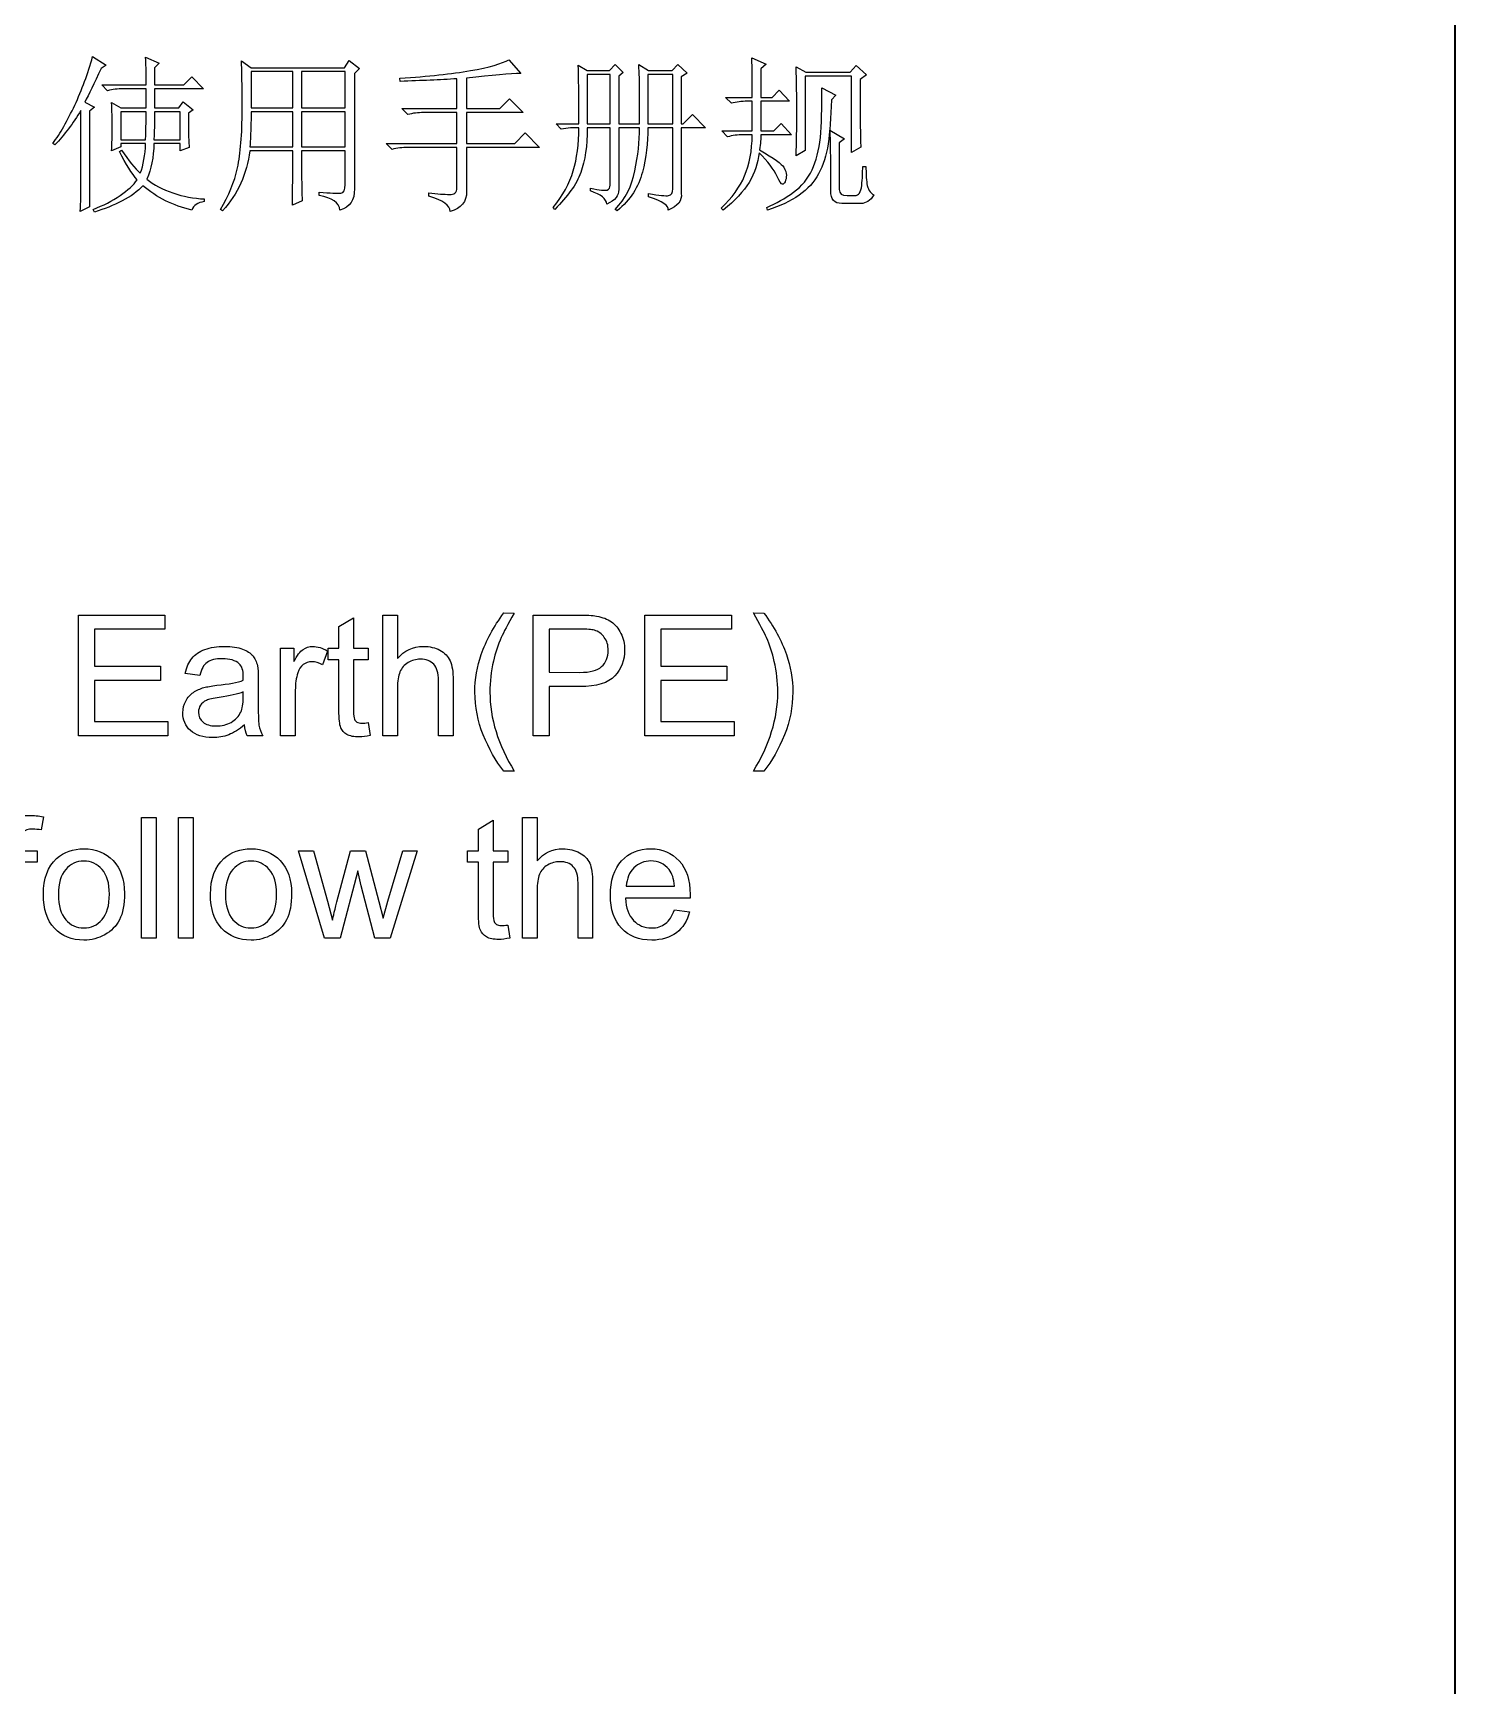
# Model space of a CAD drawing. Extents: x -45 to 645, y -160 to 467.
# Drawn here: x 385.27 to 400.13, y 141.45 to 158.73 of the extents above; entities that cross this region are included whole.
import ezdxf

# ---------------------------------------------------------------- set-up
doc = ezdxf.new("R2010")
doc.units = 0
doc.layers.add('layer 1', color=7, linetype='Continuous')

msp = doc.modelspace()

# ---------------------------------------------------------------- linework, layer by layer
at = {"color": 7, "lineweight": 35}
msp.add_line((400.132, 209.862), (400.132, 81.262), dxfattribs=at)
msp.add_line((400.132, 209.862), (400.132, 81.262), dxfattribs=at)
msp.add_line((400.132, 209.862), (400.132, 81.262), dxfattribs=at)
msp.add_line((400.132, 209.862), (400.132, 81.262), dxfattribs=at)
at = {"layer": 'layer 1', "color": 7, "lineweight": 9, "true_color": 0xffffff}
msp.add_open_spline([(400.131, 209.862), (400.131, 166.996), (400.131, 102.696), (400.131, 81.262)], degree=3, dxfattribs=at)
at = {"layer": 'layer 1', "color": 7, "true_color": 0xffffff}
for points, knots in [([(385.912, 157.953), (385.912, 157.953), (385.809, 158.007), (385.809, 158.007), (385.851, 158.082), (385.907, 158.2), (385.98, 158.36), (385.98, 158.36), (386.034, 158.394), (386.034, 158.394), (386.034, 158.394), (385.891, 158.484), (385.891, 158.484), (385.842, 158.304), (385.779, 158.134), (385.704, 157.974), (385.629, 157.814), (385.552, 157.679), (385.476, 157.574), (385.476, 157.574), (385.497, 157.56), (385.497, 157.56), (385.596, 157.665), (385.687, 157.785), (385.769, 157.919), (385.769, 157.919), (385.769, 157.133), (385.769, 157.133), (385.769, 157.055), (385.767, 156.965), (385.762, 156.864), (385.762, 156.864), (385.858, 156.912), (385.858, 156.912), (385.858, 156.912), (385.858, 157.912), (385.858, 157.912), (385.858, 157.912), (385.912, 157.953), (385.912, 157.953)], [0, 0, 0, 0, 0.076923, 0.076923, 0.076923, 0.153846, 0.153846, 0.153846, 0.230769, 0.230769, 0.230769, 0.307692, 0.307692, 0.307692, 0.384615, 0.384615, 0.384615, 0.461538, 0.461538, 0.461538, 0.538462, 0.538462, 0.538462, 0.615385, 0.615385, 0.615385, 0.692308, 0.692308, 0.692308, 0.769231, 0.769231, 0.769231, 0.846154, 0.846154, 0.846154, 0.923077, 0.923077, 0.923077, 1, 1, 1, 1]), ([(386.942, 157.926), (386.942, 157.926), (386.839, 158.009), (386.839, 158.009), (386.839, 158.009), (386.792, 157.946), (386.792, 157.946), (386.792, 157.946), (386.539, 157.946), (386.539, 157.946), (386.539, 157.946), (386.539, 158.147), (386.539, 158.147), (386.539, 158.147), (387.051, 158.147), (387.051, 158.147), (387.051, 158.147), (386.928, 158.27), (386.928, 158.27), (386.928, 158.27), (386.846, 158.187), (386.846, 158.187), (386.846, 158.187), (386.539, 158.187), (386.539, 158.187), (386.539, 158.187), (386.539, 158.367), (386.539, 158.367), (386.539, 158.367), (386.588, 158.415), (386.588, 158.415), (386.588, 158.415), (386.445, 158.477), (386.445, 158.477), (386.448, 158.394), (386.452, 158.33), (386.452, 158.284), (386.452, 158.284), (386.452, 158.187), (386.452, 158.187), (386.452, 158.187), (385.987, 158.187), (385.987, 158.187), (385.987, 158.187), (386.048, 158.126), (386.048, 158.126), (386.099, 158.14), (386.153, 158.147), (386.212, 158.147), (386.212, 158.147), (386.452, 158.147), (386.452, 158.147), (386.452, 158.147), (386.452, 157.946), (386.452, 157.946), (386.452, 157.946), (386.185, 157.946), (386.185, 157.946), (386.185, 157.946), (386.09, 158.002), (386.09, 158.002), (386.094, 157.919), (386.095, 157.833), (386.095, 157.743), (386.096, 157.653), (386.094, 157.572), (386.09, 157.498), (386.09, 157.498), (386.185, 157.538), (386.185, 157.538), (386.185, 157.538), (386.185, 157.574), (386.185, 157.574), (386.185, 157.574), (386.445, 157.574), (386.445, 157.574), (386.44, 157.454), (386.422, 157.351), (386.389, 157.263), (386.335, 157.314), (386.268, 157.395), (386.192, 157.505), (386.192, 157.505), (386.171, 157.491), (386.171, 157.491), (386.239, 157.358), (386.302, 157.26), (386.356, 157.194), (386.319, 157.14), (386.26, 157.085), (386.178, 157.03), (386.096, 156.974), (386.003, 156.926), (385.898, 156.886), (385.898, 156.886), (385.912, 156.858), (385.912, 156.858), (386.012, 156.889), (386.108, 156.928), (386.199, 156.974), (386.289, 157.02), (386.363, 157.073), (386.417, 157.133), (386.562, 157.009), (386.733, 156.924), (386.928, 156.879), (386.946, 156.928), (386.99, 156.958), (387.058, 156.967), (387.058, 156.967), (387.058, 156.995), (387.058, 156.995), (386.949, 157), (386.839, 157.02), (386.731, 157.057), (386.621, 157.094), (386.53, 157.141), (386.457, 157.201), (386.504, 157.307), (386.529, 157.431), (386.532, 157.574), (386.532, 157.574), (386.806, 157.574), (386.806, 157.574), (386.806, 157.574), (386.806, 157.498), (386.806, 157.498), (386.806, 157.498), (386.9, 157.533), (386.9, 157.533), (386.897, 157.588), (386.893, 157.644), (386.893, 157.704), (386.893, 157.704), (386.894, 157.891), (386.894, 157.891), (386.894, 157.891), (386.942, 157.926), (386.942, 157.926)], [0, 0, 0, 0, 0.021739, 0.021739, 0.021739, 0.043478, 0.043478, 0.043478, 0.065217, 0.065217, 0.065217, 0.086957, 0.086957, 0.086957, 0.108696, 0.108696, 0.108696, 0.130435, 0.130435, 0.130435, 0.152174, 0.152174, 0.152174, 0.173913, 0.173913, 0.173913, 0.195652, 0.195652, 0.195652, 0.217391, 0.217391, 0.217391, 0.23913, 0.23913, 0.23913, 0.26087, 0.26087, 0.26087, 0.282609, 0.282609, 0.282609, 0.304348, 0.304348, 0.304348, 0.326087, 0.326087, 0.326087, 0.347826, 0.347826, 0.347826, 0.369565, 0.369565, 0.369565, 0.391304, 0.391304, 0.391304, 0.413043, 0.413043, 0.413043, 0.434783, 0.434783, 0.434783, 0.456522, 0.456522, 0.456522, 0.478261, 0.478261, 0.478261, 0.5, 0.5, 0.5, 0.521739, 0.521739, 0.521739, 0.543478, 0.543478, 0.543478, 0.565217, 0.565217, 0.565217, 0.586957, 0.586957, 0.586957, 0.608696, 0.608696, 0.608696, 0.630435, 0.630435, 0.630435, 0.652174, 0.652174, 0.652174, 0.673913, 0.673913, 0.673913, 0.695652, 0.695652, 0.695652, 0.717391, 0.717391, 0.717391, 0.73913, 0.73913, 0.73913, 0.76087, 0.76087, 0.76087, 0.782609, 0.782609, 0.782609, 0.804348, 0.804348, 0.804348, 0.826087, 0.826087, 0.826087, 0.847826, 0.847826, 0.847826, 0.869565, 0.869565, 0.869565, 0.891304, 0.891304, 0.891304, 0.913043, 0.913043, 0.913043, 0.934783, 0.934783, 0.934783, 0.956522, 0.956522, 0.956522, 0.978261, 0.978261, 0.978261, 1, 1, 1, 1]), ([(392.787, 158.057), (392.787, 158.057), (392.508, 158.057), (392.508, 158.057), (392.508, 158.057), (392.569, 157.995), (392.569, 157.995), (392.62, 158.009), (392.674, 158.016), (392.733, 158.016), (392.733, 158.016), (392.787, 158.016), (392.787, 158.016), (392.787, 158.016), (392.787, 157.706), (392.787, 157.706), (392.787, 157.706), (392.468, 157.706), (392.468, 157.706), (392.468, 157.706), (392.529, 157.644), (392.529, 157.644), (392.579, 157.658), (392.634, 157.665), (392.693, 157.665), (392.693, 157.665), (392.787, 157.665), (392.787, 157.665), (392.784, 157.499), (392.756, 157.357), (392.707, 157.237), (392.656, 157.118), (392.574, 157.006), (392.461, 156.9), (392.461, 156.9), (392.482, 156.879), (392.482, 156.879), (392.604, 156.976), (392.695, 157.073), (392.754, 157.168), (392.813, 157.265), (392.847, 157.369), (392.857, 157.478), (392.948, 157.387), (393.011, 157.304), (393.047, 157.231), (393.07, 157.175), (393.088, 157.148), (393.102, 157.148), (393.11, 157.148), (393.121, 157.157), (393.129, 157.175), (393.138, 157.194), (393.143, 157.217), (393.143, 157.244), (393.144, 157.267), (393.133, 157.295), (393.115, 157.327), (393.098, 157.36), (393.012, 157.418), (392.862, 157.507), (392.873, 157.575), (392.876, 157.628), (392.876, 157.665), (392.876, 157.665), (393.198, 157.665), (393.198, 157.665), (393.198, 157.665), (393.088, 157.782), (393.088, 157.782), (393.088, 157.782), (393.013, 157.706), (393.013, 157.706), (393.013, 157.706), (392.876, 157.706), (392.876, 157.706), (392.876, 157.706), (392.876, 158.016), (392.876, 158.016), (392.876, 158.016), (393.177, 158.016), (393.177, 158.016), (393.177, 158.016), (393.068, 158.133), (393.068, 158.133), (393.068, 158.133), (392.993, 158.057), (392.993, 158.057), (392.993, 158.057), (392.876, 158.057), (392.876, 158.057), (392.876, 158.057), (392.876, 158.355), (392.876, 158.355), (392.876, 158.355), (392.932, 158.403), (392.932, 158.403), (392.932, 158.403), (392.782, 158.471), (392.782, 158.471), (392.786, 158.36), (392.787, 158.223), (392.787, 158.057)], [0, 0, 0, 0, 0.029412, 0.029412, 0.029412, 0.058824, 0.058824, 0.058824, 0.088235, 0.088235, 0.088235, 0.117647, 0.117647, 0.117647, 0.147059, 0.147059, 0.147059, 0.176471, 0.176471, 0.176471, 0.205882, 0.205882, 0.205882, 0.235294, 0.235294, 0.235294, 0.264706, 0.264706, 0.264706, 0.294118, 0.294118, 0.294118, 0.323529, 0.323529, 0.323529, 0.352941, 0.352941, 0.352941, 0.382353, 0.382353, 0.382353, 0.411765, 0.411765, 0.411765, 0.441176, 0.441176, 0.441176, 0.470588, 0.470588, 0.470588, 0.5, 0.5, 0.5, 0.529412, 0.529412, 0.529412, 0.558824, 0.558824, 0.558824, 0.588235, 0.588235, 0.588235, 0.617647, 0.617647, 0.617647, 0.647059, 0.647059, 0.647059, 0.676471, 0.676471, 0.676471, 0.705882, 0.705882, 0.705882, 0.735294, 0.735294, 0.735294, 0.764706, 0.764706, 0.764706, 0.794118, 0.794118, 0.794118, 0.823529, 0.823529, 0.823529, 0.852941, 0.852941, 0.852941, 0.882353, 0.882353, 0.882353, 0.911765, 0.911765, 0.911765, 0.941176, 0.941176, 0.941176, 0.970588, 0.970588, 0.970588, 1, 1, 1, 1]), ([(388.259, 157.03), (388.395, 157.007), (388.469, 156.956), (388.477, 156.879), (388.582, 156.91), (388.631, 156.984), (388.628, 157.099), (388.628, 157.099), (388.628, 158.306), (388.628, 158.306), (388.628, 158.306), (388.682, 158.36), (388.682, 158.36), (388.682, 158.36), (388.572, 158.443), (388.572, 158.443), (388.572, 158.443), (388.525, 158.367), (388.525, 158.367), (388.525, 158.367), (387.548, 158.367), (387.548, 158.367), (387.548, 158.367), (387.447, 158.438), (387.447, 158.438), (387.451, 158.355), (387.454, 158.184), (387.454, 157.926), (387.454, 157.669), (387.438, 157.468), (387.405, 157.32), (387.374, 157.173), (387.314, 157.028), (387.229, 156.886), (387.229, 156.886), (387.25, 156.872), (387.25, 156.872), (387.409, 157.046), (387.503, 157.256), (387.536, 157.499), (387.536, 157.499), (387.985, 157.499), (387.985, 157.499), (387.985, 157.38), (387.983, 157.189), (387.98, 156.928), (387.98, 156.928), (388.081, 156.976), (388.081, 156.976), (388.078, 157.03), (388.074, 157.205), (388.074, 157.499), (388.074, 157.499), (388.532, 157.499), (388.532, 157.499), (388.532, 157.499), (388.532, 157.147), (388.532, 157.147), (388.532, 157.089), (388.516, 157.057), (388.484, 157.055), (388.451, 157.052), (388.376, 157.055), (388.259, 157.066), (388.259, 157.066), (388.259, 157.03), (388.259, 157.03)], [0, 0, 0, 0, 0.045455, 0.045455, 0.045455, 0.090909, 0.090909, 0.090909, 0.136364, 0.136364, 0.136364, 0.181818, 0.181818, 0.181818, 0.227273, 0.227273, 0.227273, 0.272727, 0.272727, 0.272727, 0.318182, 0.318182, 0.318182, 0.363636, 0.363636, 0.363636, 0.409091, 0.409091, 0.409091, 0.454545, 0.454545, 0.454545, 0.5, 0.5, 0.5, 0.545455, 0.545455, 0.545455, 0.590909, 0.590909, 0.590909, 0.636364, 0.636364, 0.636364, 0.681818, 0.681818, 0.681818, 0.727273, 0.727273, 0.727273, 0.772727, 0.772727, 0.772727, 0.818182, 0.818182, 0.818182, 0.863636, 0.863636, 0.863636, 0.909091, 0.909091, 0.909091, 0.954545, 0.954545, 0.954545, 1, 1, 1, 1]), ([(387.985, 158.327), (387.985, 158.327), (387.985, 157.946), (387.985, 157.946), (387.985, 157.946), (387.548, 157.946), (387.548, 157.946), (387.548, 157.946), (387.548, 158.327), (387.548, 158.327), (387.548, 158.327), (387.985, 158.327), (387.985, 158.327)], [0, 0, 0, 0, 0.25, 0.25, 0.25, 0.5, 0.5, 0.5, 0.75, 0.75, 0.75, 1, 1, 1, 1]), ([(388.532, 158.327), (388.532, 158.327), (388.532, 157.946), (388.532, 157.946), (388.532, 157.946), (388.074, 157.946), (388.074, 157.946), (388.074, 157.946), (388.074, 158.327), (388.074, 158.327), (388.074, 158.327), (388.532, 158.327), (388.532, 158.327)], [0, 0, 0, 0, 0.25, 0.25, 0.25, 0.5, 0.5, 0.5, 0.75, 0.75, 0.75, 1, 1, 1, 1]), ([(389.841, 158.336), (389.646, 158.302), (389.4, 158.276), (389.104, 158.256), (389.104, 158.256), (389.105, 158.223), (389.105, 158.223), (389.328, 158.232), (389.525, 158.24), (389.698, 158.251), (389.698, 158.251), (389.698, 157.939), (389.698, 157.939), (389.698, 157.939), (389.125, 157.939), (389.125, 157.939), (389.125, 157.939), (389.187, 157.877), (389.187, 157.877), (389.237, 157.891), (389.291, 157.898), (389.351, 157.898), (389.351, 157.898), (389.698, 157.898), (389.698, 157.898), (389.698, 157.898), (389.698, 157.574), (389.698, 157.574), (389.698, 157.574), (388.961, 157.574), (388.961, 157.574), (388.961, 157.574), (389.022, 157.512), (389.022, 157.512), (389.073, 157.526), (389.127, 157.533), (389.187, 157.533), (389.187, 157.533), (389.698, 157.533), (389.698, 157.533), (389.698, 157.533), (389.698, 157.113), (389.698, 157.113), (389.698, 157.062), (389.672, 157.037), (389.62, 157.041), (389.567, 157.043), (389.496, 157.048), (389.405, 157.057), (389.405, 157.057), (389.405, 157.023), (389.405, 157.023), (389.555, 156.981), (389.63, 156.928), (389.63, 156.864), (389.744, 156.896), (389.801, 156.965), (389.801, 157.071), (389.801, 157.071), (389.801, 157.533), (389.801, 157.533), (389.801, 157.533), (390.564, 157.533), (390.564, 157.533), (390.564, 157.533), (390.414, 157.685), (390.414, 157.685), (390.414, 157.685), (390.306, 157.574), (390.306, 157.574), (390.306, 157.574), (389.801, 157.574), (389.801, 157.574), (389.801, 157.574), (389.801, 157.898), (389.801, 157.898), (389.801, 157.898), (390.393, 157.898), (390.393, 157.898), (390.393, 157.898), (390.25, 158.043), (390.25, 158.043), (390.25, 158.043), (390.149, 157.939), (390.149, 157.939), (390.149, 157.939), (389.801, 157.939), (389.801, 157.939), (389.801, 157.939), (389.801, 158.256), (389.801, 158.256), (390.068, 158.29), (390.257, 158.306), (390.367, 158.306), (390.367, 158.306), (390.243, 158.45), (390.243, 158.45), (390.171, 158.41), (390.037, 158.371), (389.841, 158.336)], [0, 0, 0, 0, 0.030303, 0.030303, 0.030303, 0.060606, 0.060606, 0.060606, 0.090909, 0.090909, 0.090909, 0.121212, 0.121212, 0.121212, 0.151515, 0.151515, 0.151515, 0.181818, 0.181818, 0.181818, 0.212121, 0.212121, 0.212121, 0.242424, 0.242424, 0.242424, 0.272727, 0.272727, 0.272727, 0.30303, 0.30303, 0.30303, 0.333333, 0.333333, 0.333333, 0.363636, 0.363636, 0.363636, 0.393939, 0.393939, 0.393939, 0.424242, 0.424242, 0.424242, 0.454545, 0.454545, 0.454545, 0.484848, 0.484848, 0.484848, 0.515152, 0.515152, 0.515152, 0.545455, 0.545455, 0.545455, 0.575758, 0.575758, 0.575758, 0.606061, 0.606061, 0.606061, 0.636364, 0.636364, 0.636364, 0.666667, 0.666667, 0.666667, 0.69697, 0.69697, 0.69697, 0.727273, 0.727273, 0.727273, 0.757576, 0.757576, 0.757576, 0.787879, 0.787879, 0.787879, 0.818182, 0.818182, 0.818182, 0.848485, 0.848485, 0.848485, 0.878788, 0.878788, 0.878788, 0.909091, 0.909091, 0.909091, 0.939394, 0.939394, 0.939394, 0.969697, 0.969697, 0.969697, 1, 1, 1, 1]), ([(390.735, 157.78), (390.735, 157.78), (390.789, 157.725), (390.789, 157.725), (390.789, 157.725), (390.886, 157.739), (390.886, 157.739), (390.886, 157.739), (390.973, 157.739), (390.973, 157.739), (390.973, 157.57), (390.954, 157.418), (390.915, 157.288), (390.877, 157.157), (390.807, 157.03), (390.707, 156.907), (390.707, 156.907), (390.721, 156.886), (390.721, 156.886), (390.858, 157.018), (390.948, 157.147), (390.994, 157.27), (391.039, 157.395), (391.062, 157.551), (391.062, 157.739), (391.062, 157.739), (391.301, 157.739), (391.301, 157.739), (391.301, 157.739), (391.301, 157.14), (391.301, 157.14), (391.301, 157.113), (391.291, 157.096), (391.27, 157.088), (391.25, 157.082), (391.191, 157.087), (391.097, 157.106), (391.097, 157.106), (391.097, 157.078), (391.097, 157.078), (391.205, 157.041), (391.263, 156.995), (391.266, 156.94), (391.354, 156.981), (391.394, 157.032), (391.39, 157.092), (391.39, 157.092), (391.39, 157.739), (391.39, 157.739), (391.39, 157.739), (391.608, 157.739), (391.608, 157.739), (391.608, 157.597), (391.593, 157.447), (391.559, 157.288), (391.528, 157.129), (391.46, 156.995), (391.355, 156.886), (391.355, 156.886), (391.376, 156.872), (391.376, 156.872), (391.512, 156.986), (391.6, 157.12), (391.638, 157.274), (391.676, 157.429), (391.696, 157.582), (391.696, 157.739), (391.696, 157.739), (391.956, 157.739), (391.956, 157.739), (391.956, 157.739), (391.956, 157.099), (391.956, 157.099), (391.956, 157.057), (391.94, 157.034), (391.912, 157.03), (391.883, 157.025), (391.813, 157.032), (391.703, 157.051), (391.703, 157.051), (391.703, 157.016), (391.703, 157.016), (391.849, 156.97), (391.917, 156.924), (391.909, 156.879), (392.008, 156.919), (392.054, 156.977), (392.045, 157.051), (392.045, 157.051), (392.045, 157.739), (392.045, 157.739), (392.045, 157.739), (392.296, 157.739), (392.296, 157.739), (392.296, 157.739), (392.16, 157.877), (392.16, 157.877), (392.16, 157.877), (392.064, 157.78), (392.064, 157.78), (392.064, 157.78), (392.045, 157.78), (392.045, 157.78), (392.045, 157.78), (392.045, 158.27), (392.045, 158.27), (392.045, 158.27), (392.106, 158.311), (392.106, 158.311), (392.106, 158.311), (392.01, 158.401), (392.01, 158.401), (392.01, 158.401), (391.949, 158.337), (391.949, 158.337), (391.949, 158.337), (391.703, 158.337), (391.703, 158.337), (391.703, 158.337), (391.601, 158.401), (391.601, 158.401), (391.605, 158.299), (391.608, 158.221), (391.608, 158.166), (391.608, 158.166), (391.608, 157.78), (391.608, 157.78), (391.608, 157.78), (391.39, 157.78), (391.39, 157.78), (391.39, 157.78), (391.39, 158.277), (391.39, 158.277), (391.39, 158.277), (391.437, 158.318), (391.437, 158.318), (391.437, 158.318), (391.355, 158.401), (391.355, 158.401), (391.355, 158.401), (391.294, 158.337), (391.294, 158.337), (391.294, 158.337), (391.062, 158.337), (391.062, 158.337), (391.062, 158.337), (390.968, 158.394), (390.968, 158.394), (390.971, 158.269), (390.973, 158.157), (390.973, 158.055), (390.973, 158.055), (390.973, 157.78), (390.973, 157.78), (390.973, 157.78), (390.735, 157.78), (390.735, 157.78)], [0, 0, 0, 0, 0.019231, 0.019231, 0.019231, 0.038462, 0.038462, 0.038462, 0.057692, 0.057692, 0.057692, 0.076923, 0.076923, 0.076923, 0.096154, 0.096154, 0.096154, 0.115385, 0.115385, 0.115385, 0.134615, 0.134615, 0.134615, 0.153846, 0.153846, 0.153846, 0.173077, 0.173077, 0.173077, 0.192308, 0.192308, 0.192308, 0.211538, 0.211538, 0.211538, 0.230769, 0.230769, 0.230769, 0.25, 0.25, 0.25, 0.269231, 0.269231, 0.269231, 0.288462, 0.288462, 0.288462, 0.307692, 0.307692, 0.307692, 0.326923, 0.326923, 0.326923, 0.346154, 0.346154, 0.346154, 0.365385, 0.365385, 0.365385, 0.384615, 0.384615, 0.384615, 0.403846, 0.403846, 0.403846, 0.423077, 0.423077, 0.423077, 0.442308, 0.442308, 0.442308, 0.461538, 0.461538, 0.461538, 0.480769, 0.480769, 0.480769, 0.5, 0.5, 0.5, 0.519231, 0.519231, 0.519231, 0.538462, 0.538462, 0.538462, 0.557692, 0.557692, 0.557692, 0.576923, 0.576923, 0.576923, 0.596154, 0.596154, 0.596154, 0.615385, 0.615385, 0.615385, 0.634615, 0.634615, 0.634615, 0.653846, 0.653846, 0.653846, 0.673077, 0.673077, 0.673077, 0.692308, 0.692308, 0.692308, 0.711538, 0.711538, 0.711538, 0.730769, 0.730769, 0.730769, 0.75, 0.75, 0.75, 0.769231, 0.769231, 0.769231, 0.788462, 0.788462, 0.788462, 0.807692, 0.807692, 0.807692, 0.826923, 0.826923, 0.826923, 0.846154, 0.846154, 0.846154, 0.865385, 0.865385, 0.865385, 0.884615, 0.884615, 0.884615, 0.903846, 0.903846, 0.903846, 0.923077, 0.923077, 0.923077, 0.942308, 0.942308, 0.942308, 0.961538, 0.961538, 0.961538, 0.980769, 0.980769, 0.980769, 1, 1, 1, 1]), ([(391.301, 158.297), (391.301, 158.297), (391.301, 157.78), (391.301, 157.78), (391.301, 157.78), (391.062, 157.78), (391.062, 157.78), (391.062, 157.78), (391.062, 158.297), (391.062, 158.297), (391.062, 158.297), (391.301, 158.297), (391.301, 158.297)], [0, 0, 0, 0, 0.25, 0.25, 0.25, 0.5, 0.5, 0.5, 0.75, 0.75, 0.75, 1, 1, 1, 1]), ([(391.956, 158.297), (391.956, 158.297), (391.956, 157.78), (391.956, 157.78), (391.956, 157.78), (391.696, 157.78), (391.696, 157.78), (391.696, 157.78), (391.696, 158.297), (391.696, 158.297), (391.696, 158.297), (391.956, 158.297), (391.956, 158.297)], [0, 0, 0, 0, 0.25, 0.25, 0.25, 0.5, 0.5, 0.5, 0.75, 0.75, 0.75, 1, 1, 1, 1]), ([(393.982, 158.293), (393.982, 158.293), (393.873, 158.39), (393.873, 158.39), (393.873, 158.39), (393.81, 158.32), (393.81, 158.32), (393.81, 158.32), (393.348, 158.32), (393.348, 158.32), (393.348, 158.32), (393.245, 158.376), (393.245, 158.376), (393.25, 158.225), (393.252, 158.066), (393.252, 157.9), (393.252, 157.734), (393.25, 157.582), (393.245, 157.445), (393.245, 157.445), (393.341, 157.501), (393.341, 157.501), (393.341, 157.501), (393.341, 158.279), (393.341, 158.279), (393.341, 158.279), (393.824, 158.279), (393.824, 158.279), (393.824, 158.279), (393.824, 157.48), (393.824, 157.48), (393.824, 157.48), (393.921, 157.535), (393.921, 157.535), (393.915, 157.635), (393.914, 157.873), (393.914, 158.244), (393.914, 158.244), (393.982, 158.293), (393.982, 158.293)], [0, 0, 0, 0, 0.076923, 0.076923, 0.076923, 0.153846, 0.153846, 0.153846, 0.230769, 0.230769, 0.230769, 0.307692, 0.307692, 0.307692, 0.384615, 0.384615, 0.384615, 0.461538, 0.461538, 0.461538, 0.538462, 0.538462, 0.538462, 0.615385, 0.615385, 0.615385, 0.692308, 0.692308, 0.692308, 0.769231, 0.769231, 0.769231, 0.846154, 0.846154, 0.846154, 0.923077, 0.923077, 0.923077, 1, 1, 1, 1]), ([(393.498, 157.637), (393.484, 157.505), (393.456, 157.392), (393.412, 157.3), (393.369, 157.207), (393.304, 157.129), (393.219, 157.066), (393.131, 157), (393.039, 156.947), (392.937, 156.907), (392.937, 156.907), (392.944, 156.879), (392.944, 156.879), (393.077, 156.919), (393.187, 156.972), (393.276, 157.034), (393.365, 157.096), (393.433, 157.171), (393.48, 157.258), (393.528, 157.346), (393.561, 157.45), (393.58, 157.572), (393.597, 157.694), (393.61, 157.847), (393.613, 158.03), (393.613, 158.03), (393.66, 158.08), (393.66, 158.08), (393.66, 158.08), (393.512, 158.156), (393.512, 158.156), (393.515, 157.944), (393.512, 157.771), (393.498, 157.637)], [0, 0, 0, 0, 0.090909, 0.090909, 0.090909, 0.181818, 0.181818, 0.181818, 0.272727, 0.272727, 0.272727, 0.363636, 0.363636, 0.363636, 0.454545, 0.454545, 0.454545, 0.545455, 0.545455, 0.545455, 0.636364, 0.636364, 0.636364, 0.727273, 0.727273, 0.727273, 0.818182, 0.818182, 0.818182, 0.909091, 0.909091, 0.909091, 1, 1, 1, 1]), ([(386.452, 157.905), (386.452, 157.845), (386.448, 157.748), (386.445, 157.614), (386.445, 157.614), (386.185, 157.614), (386.185, 157.614), (386.185, 157.614), (386.185, 157.905), (386.185, 157.905), (386.185, 157.905), (386.452, 157.905), (386.452, 157.905)], [0, 0, 0, 0, 0.25, 0.25, 0.25, 0.5, 0.5, 0.5, 0.75, 0.75, 0.75, 1, 1, 1, 1]), ([(386.806, 157.905), (386.806, 157.905), (386.806, 157.614), (386.806, 157.614), (386.806, 157.614), (386.532, 157.614), (386.532, 157.614), (386.537, 157.745), (386.539, 157.84), (386.539, 157.905), (386.539, 157.905), (386.806, 157.905), (386.806, 157.905)], [0, 0, 0, 0, 0.25, 0.25, 0.25, 0.5, 0.5, 0.5, 0.75, 0.75, 0.75, 1, 1, 1, 1]), ([(387.985, 157.905), (387.985, 157.905), (387.985, 157.54), (387.985, 157.54), (387.985, 157.54), (387.536, 157.54), (387.536, 157.54), (387.54, 157.591), (387.545, 157.713), (387.548, 157.905), (387.548, 157.905), (387.985, 157.905), (387.985, 157.905)], [0, 0, 0, 0, 0.25, 0.25, 0.25, 0.5, 0.5, 0.5, 0.75, 0.75, 0.75, 1, 1, 1, 1]), ([(388.532, 157.905), (388.532, 157.905), (388.532, 157.54), (388.532, 157.54), (388.532, 157.54), (388.074, 157.54), (388.074, 157.54), (388.074, 157.54), (388.074, 157.905), (388.074, 157.905), (388.074, 157.905), (388.532, 157.905), (388.532, 157.905)], [0, 0, 0, 0, 0.25, 0.25, 0.25, 0.5, 0.5, 0.5, 0.75, 0.75, 0.75, 1, 1, 1, 1]), ([(393.723, 156.947), (393.723, 156.947), (393.921, 156.947), (393.921, 156.947), (393.975, 156.947), (394.02, 156.977), (394.057, 157.037), (394.017, 157.06), (393.992, 157.099), (393.985, 157.154), (393.978, 157.209), (393.975, 157.268), (393.975, 157.334), (393.975, 157.334), (393.941, 157.334), (393.941, 157.334), (393.941, 157.274), (393.938, 157.208), (393.931, 157.136), (393.924, 157.066), (393.9, 157.03), (393.859, 157.03), (393.859, 157.03), (393.777, 157.03), (393.777, 157.03), (393.723, 157.03), (393.695, 157.051), (393.695, 157.092), (393.695, 157.092), (393.695, 157.581), (393.695, 157.581), (393.695, 157.581), (393.749, 157.623), (393.749, 157.623), (393.749, 157.623), (393.599, 157.713), (393.599, 157.713), (393.604, 157.644), (393.606, 157.554), (393.606, 157.443), (393.606, 157.443), (393.606, 157.078), (393.606, 157.078), (393.606, 156.991), (393.645, 156.947), (393.723, 156.947)], [0, 0, 0, 0, 0.066667, 0.066667, 0.066667, 0.133333, 0.133333, 0.133333, 0.2, 0.2, 0.2, 0.266667, 0.266667, 0.266667, 0.333333, 0.333333, 0.333333, 0.4, 0.4, 0.4, 0.466667, 0.466667, 0.466667, 0.533333, 0.533333, 0.533333, 0.6, 0.6, 0.6, 0.666667, 0.666667, 0.666667, 0.733333, 0.733333, 0.733333, 0.8, 0.8, 0.8, 0.866667, 0.866667, 0.866667, 0.933333, 0.933333, 0.933333, 1, 1, 1, 1]), ([(386.677, 151.382), (386.677, 151.382), (386.677, 151.53), (386.677, 151.53), (386.677, 151.53), (385.911, 151.53), (385.911, 151.53), (385.911, 151.53), (385.911, 151.961), (385.911, 151.961), (385.911, 151.961), (386.6, 151.961), (386.6, 151.961), (386.6, 151.961), (386.6, 152.109), (386.6, 152.109), (386.6, 152.109), (385.911, 152.109), (385.911, 152.109), (385.911, 152.109), (385.911, 152.497), (385.911, 152.497), (385.911, 152.497), (386.647, 152.497), (386.647, 152.497), (386.647, 152.497), (386.647, 152.645), (386.647, 152.645), (386.647, 152.645), (385.745, 152.645), (385.745, 152.645), (385.745, 152.645), (385.745, 151.382), (385.745, 151.382), (385.745, 151.382), (386.677, 151.382), (386.677, 151.382)], [0, 0, 0, 0, 0.083333, 0.083333, 0.083333, 0.166667, 0.166667, 0.166667, 0.25, 0.25, 0.25, 0.333333, 0.333333, 0.333333, 0.416667, 0.416667, 0.416667, 0.5, 0.5, 0.5, 0.583333, 0.583333, 0.583333, 0.666667, 0.666667, 0.666667, 0.75, 0.75, 0.75, 0.833333, 0.833333, 0.833333, 0.916667, 0.916667, 0.916667, 1, 1, 1, 1]), ([(388.707, 151.515), (388.684, 151.515), (388.666, 151.518), (388.654, 151.525), (388.642, 151.534), (388.633, 151.543), (388.628, 151.557), (388.623, 151.569), (388.619, 151.597), (388.619, 151.642), (388.619, 151.642), (388.619, 152.178), (388.619, 152.178), (388.619, 152.178), (388.773, 152.178), (388.773, 152.178), (388.773, 152.178), (388.773, 152.298), (388.773, 152.298), (388.773, 152.298), (388.619, 152.298), (388.619, 152.298), (388.619, 152.298), (388.619, 152.617), (388.619, 152.617), (388.619, 152.617), (388.466, 152.524), (388.466, 152.524), (388.466, 152.524), (388.466, 152.298), (388.466, 152.298), (388.466, 152.298), (388.352, 152.298), (388.352, 152.298), (388.352, 152.298), (388.352, 152.178), (388.352, 152.178), (388.352, 152.178), (388.466, 152.178), (388.466, 152.178), (388.466, 152.178), (388.466, 151.651), (388.466, 151.651), (388.466, 151.557), (388.473, 151.497), (388.485, 151.467), (388.497, 151.439), (388.518, 151.414), (388.549, 151.396), (388.579, 151.379), (388.623, 151.37), (388.679, 151.37), (388.712, 151.37), (388.75, 151.375), (388.794, 151.384), (388.794, 151.384), (388.773, 151.52), (388.773, 151.52), (388.745, 151.516), (388.722, 151.515), (388.707, 151.515)], [0, 0, 0, 0, 0.05, 0.05, 0.05, 0.1, 0.1, 0.1, 0.15, 0.15, 0.15, 0.2, 0.2, 0.2, 0.25, 0.25, 0.25, 0.3, 0.3, 0.3, 0.35, 0.35, 0.35, 0.4, 0.4, 0.4, 0.45, 0.45, 0.45, 0.5, 0.5, 0.5, 0.55, 0.55, 0.55, 0.6, 0.6, 0.6, 0.65, 0.65, 0.65, 0.7, 0.7, 0.7, 0.75, 0.75, 0.75, 0.8, 0.8, 0.8, 0.85, 0.85, 0.85, 0.9, 0.9, 0.9, 0.95, 0.95, 0.95, 1, 1, 1, 1]), ([(389.078, 151.382), (389.078, 151.382), (389.078, 151.882), (389.078, 151.882), (389.078, 151.954), (389.087, 152.01), (389.104, 152.051), (389.12, 152.091), (389.15, 152.123), (389.188, 152.148), (389.228, 152.171), (389.27, 152.183), (389.316, 152.183), (389.377, 152.183), (389.424, 152.165), (389.457, 152.13), (389.49, 152.095), (389.506, 152.038), (389.506, 151.961), (389.506, 151.961), (389.506, 151.382), (389.506, 151.382), (389.506, 151.382), (389.66, 151.382), (389.66, 151.382), (389.66, 151.382), (389.66, 151.961), (389.66, 151.961), (389.66, 152.051), (389.649, 152.12), (389.628, 152.167), (389.607, 152.213), (389.57, 152.25), (389.522, 152.277), (389.473, 152.303), (389.415, 152.317), (389.349, 152.317), (389.239, 152.317), (389.15, 152.275), (389.078, 152.19), (389.078, 152.19), (389.078, 152.645), (389.078, 152.645), (389.078, 152.645), (388.924, 152.645), (388.924, 152.645), (388.924, 152.645), (388.924, 151.382), (388.924, 151.382), (388.924, 151.382), (389.078, 151.382), (389.078, 151.382)], [0, 0, 0, 0, 0.058824, 0.058824, 0.058824, 0.117647, 0.117647, 0.117647, 0.176471, 0.176471, 0.176471, 0.235294, 0.235294, 0.235294, 0.294118, 0.294118, 0.294118, 0.352941, 0.352941, 0.352941, 0.411765, 0.411765, 0.411765, 0.470588, 0.470588, 0.470588, 0.529412, 0.529412, 0.529412, 0.588235, 0.588235, 0.588235, 0.647059, 0.647059, 0.647059, 0.705882, 0.705882, 0.705882, 0.764706, 0.764706, 0.764706, 0.823529, 0.823529, 0.823529, 0.882353, 0.882353, 0.882353, 0.941176, 0.941176, 0.941176, 1, 1, 1, 1]), ([(390.299, 151.012), (390.13, 151.287), (390.044, 151.564), (390.044, 151.839), (390.044, 151.947), (390.056, 152.056), (390.081, 152.164), (390.1, 152.248), (390.128, 152.331), (390.163, 152.411), (390.186, 152.462), (390.231, 152.546), (390.299, 152.666), (390.299, 152.666), (390.189, 152.667), (390.189, 152.667), (390.083, 152.522), (390.004, 152.377), (389.953, 152.232), (389.91, 152.107), (389.887, 151.977), (389.887, 151.839), (389.887, 151.686), (389.917, 151.536), (389.974, 151.391), (390.034, 151.247), (390.105, 151.119), (390.189, 151.012), (390.189, 151.012), (390.299, 151.012), (390.299, 151.012)], [0, 0, 0, 0, 0.1, 0.1, 0.1, 0.2, 0.2, 0.2, 0.3, 0.3, 0.3, 0.4, 0.4, 0.4, 0.5, 0.5, 0.5, 0.6, 0.6, 0.6, 0.7, 0.7, 0.7, 0.8, 0.8, 0.8, 0.9, 0.9, 0.9, 1, 1, 1, 1]), ([(390.662, 151.382), (390.662, 151.382), (390.662, 151.897), (390.662, 151.897), (390.662, 151.897), (390.984, 151.897), (390.984, 151.897), (391.16, 151.897), (391.282, 151.934), (391.35, 152.008), (391.419, 152.083), (391.452, 152.174), (391.452, 152.28), (391.452, 152.344), (391.439, 152.4), (391.413, 152.453), (391.389, 152.504), (391.356, 152.545), (391.314, 152.575), (391.272, 152.603), (391.221, 152.622), (391.158, 152.633), (391.115, 152.642), (391.052, 152.645), (390.968, 152.645), (390.968, 152.645), (390.497, 152.645), (390.497, 152.645), (390.497, 152.645), (390.497, 151.382), (390.497, 151.382), (390.497, 151.382), (390.662, 151.382), (390.662, 151.382)], [0, 0, 0, 0, 0.090909, 0.090909, 0.090909, 0.181818, 0.181818, 0.181818, 0.272727, 0.272727, 0.272727, 0.363636, 0.363636, 0.363636, 0.454545, 0.454545, 0.454545, 0.545455, 0.545455, 0.545455, 0.636364, 0.636364, 0.636364, 0.727273, 0.727273, 0.727273, 0.818182, 0.818182, 0.818182, 0.909091, 0.909091, 0.909091, 1, 1, 1, 1]), ([(392.597, 151.382), (392.597, 151.382), (392.597, 151.53), (392.597, 151.53), (392.597, 151.53), (391.831, 151.53), (391.831, 151.53), (391.831, 151.53), (391.831, 151.961), (391.831, 151.961), (391.831, 151.961), (392.52, 151.961), (392.52, 151.961), (392.52, 151.961), (392.52, 152.109), (392.52, 152.109), (392.52, 152.109), (391.831, 152.109), (391.831, 152.109), (391.831, 152.109), (391.831, 152.497), (391.831, 152.497), (391.831, 152.497), (392.568, 152.497), (392.568, 152.497), (392.568, 152.497), (392.568, 152.645), (392.568, 152.645), (392.568, 152.645), (391.665, 152.645), (391.665, 152.645), (391.665, 152.645), (391.665, 151.382), (391.665, 151.382), (391.665, 151.382), (392.597, 151.382), (392.597, 151.382)], [0, 0, 0, 0, 0.083333, 0.083333, 0.083333, 0.166667, 0.166667, 0.166667, 0.25, 0.25, 0.25, 0.333333, 0.333333, 0.333333, 0.416667, 0.416667, 0.416667, 0.5, 0.5, 0.5, 0.583333, 0.583333, 0.583333, 0.666667, 0.666667, 0.666667, 0.75, 0.75, 0.75, 0.833333, 0.833333, 0.833333, 0.916667, 0.916667, 0.916667, 1, 1, 1, 1]), ([(393.123, 151.391), (393.18, 151.536), (393.21, 151.686), (393.21, 151.839), (393.21, 151.977), (393.187, 152.107), (393.144, 152.232), (393.093, 152.377), (393.014, 152.522), (392.908, 152.666), (392.908, 152.666), (392.798, 152.667), (392.798, 152.667), (392.868, 152.546), (392.913, 152.46), (392.936, 152.409), (392.969, 152.33), (392.997, 152.247), (393.016, 152.16), (393.041, 152.054), (393.053, 151.947), (393.053, 151.839), (393.053, 151.564), (392.967, 151.287), (392.798, 151.012), (392.798, 151.012), (392.908, 151.012), (392.908, 151.012), (392.992, 151.12), (393.063, 151.246), (393.123, 151.391)], [0, 0, 0, 0, 0.1, 0.1, 0.1, 0.2, 0.2, 0.2, 0.3, 0.3, 0.3, 0.4, 0.4, 0.4, 0.5, 0.5, 0.5, 0.6, 0.6, 0.6, 0.7, 0.7, 0.7, 0.8, 0.8, 0.8, 0.9, 0.9, 0.9, 1, 1, 1, 1]), ([(390.662, 152.497), (390.662, 152.497), (390.982, 152.497), (390.982, 152.497), (391.057, 152.497), (391.109, 152.493), (391.136, 152.486), (391.179, 152.474), (391.214, 152.449), (391.24, 152.411), (391.267, 152.374), (391.281, 152.328), (391.281, 152.275), (391.281, 152.203), (391.258, 152.146), (391.212, 152.105), (391.169, 152.065), (391.092, 152.045), (390.985, 152.045), (390.985, 152.045), (390.662, 152.046), (390.662, 152.046), (390.662, 152.046), (390.662, 152.497), (390.662, 152.497)], [0, 0, 0, 0, 0.125, 0.125, 0.125, 0.25, 0.25, 0.25, 0.375, 0.375, 0.375, 0.5, 0.5, 0.5, 0.625, 0.625, 0.625, 0.75, 0.75, 0.75, 0.875, 0.875, 0.875, 1, 1, 1, 1]), ([(387.508, 151.382), (387.508, 151.382), (387.669, 151.382), (387.669, 151.382), (387.65, 151.418), (387.637, 151.455), (387.63, 151.493), (387.625, 151.53), (387.622, 151.622), (387.622, 151.765), (387.622, 151.765), (387.622, 151.971), (387.622, 151.971), (387.622, 152.04), (387.62, 152.088), (387.615, 152.114), (387.604, 152.157), (387.588, 152.192), (387.566, 152.22), (387.543, 152.248), (387.508, 152.271), (387.459, 152.289), (387.41, 152.308), (387.347, 152.317), (387.271, 152.317), (387.192, 152.317), (387.124, 152.307), (387.065, 152.285), (387.005, 152.263), (386.96, 152.232), (386.928, 152.192), (386.897, 152.153), (386.874, 152.1), (386.86, 152.035), (386.86, 152.035), (387.011, 152.014), (387.011, 152.014), (387.026, 152.079), (387.052, 152.125), (387.087, 152.15), (387.122, 152.176), (387.175, 152.188), (387.248, 152.188), (387.325, 152.188), (387.384, 152.171), (387.423, 152.135), (387.452, 152.111), (387.466, 152.067), (387.466, 152.003), (387.466, 151.998), (387.466, 151.984), (387.466, 151.963), (387.407, 151.941), (387.316, 151.924), (387.19, 151.91), (387.131, 151.903), (387.086, 151.894), (387.054, 151.887), (387.014, 151.874), (386.977, 151.858), (386.944, 151.836), (386.911, 151.813), (386.885, 151.783), (386.864, 151.746), (386.845, 151.71), (386.834, 151.668), (386.834, 151.624), (386.834, 151.548), (386.86, 151.485), (386.914, 151.437), (386.969, 151.388), (387.045, 151.363), (387.145, 151.363), (387.204, 151.363), (387.262, 151.373), (387.314, 151.393), (387.367, 151.414), (387.421, 151.448), (387.478, 151.497), (387.484, 151.453), (387.492, 151.416), (387.508, 151.382)], [0, 0, 0, 0, 0.037037, 0.037037, 0.037037, 0.074074, 0.074074, 0.074074, 0.111111, 0.111111, 0.111111, 0.148148, 0.148148, 0.148148, 0.185185, 0.185185, 0.185185, 0.222222, 0.222222, 0.222222, 0.259259, 0.259259, 0.259259, 0.296296, 0.296296, 0.296296, 0.333333, 0.333333, 0.333333, 0.37037, 0.37037, 0.37037, 0.407407, 0.407407, 0.407407, 0.444444, 0.444444, 0.444444, 0.481481, 0.481481, 0.481481, 0.518519, 0.518519, 0.518519, 0.555556, 0.555556, 0.555556, 0.592593, 0.592593, 0.592593, 0.62963, 0.62963, 0.62963, 0.666667, 0.666667, 0.666667, 0.703704, 0.703704, 0.703704, 0.740741, 0.740741, 0.740741, 0.777778, 0.777778, 0.777778, 0.814815, 0.814815, 0.814815, 0.851852, 0.851852, 0.851852, 0.888889, 0.888889, 0.888889, 0.925926, 0.925926, 0.925926, 0.962963, 0.962963, 0.962963, 1, 1, 1, 1]), ([(388.01, 151.382), (388.01, 151.382), (388.01, 151.86), (388.01, 151.86), (388.01, 151.926), (388.018, 151.985), (388.036, 152.042), (388.046, 152.077), (388.065, 152.105), (388.092, 152.127), (388.118, 152.146), (388.149, 152.157), (388.182, 152.157), (388.219, 152.157), (388.256, 152.146), (388.294, 152.125), (388.294, 152.125), (388.348, 152.268), (388.348, 152.268), (388.294, 152.301), (388.242, 152.317), (388.191, 152.317), (388.155, 152.317), (388.121, 152.307), (388.092, 152.285), (388.062, 152.266), (388.029, 152.222), (387.994, 152.158), (387.994, 152.158), (387.994, 152.298), (387.994, 152.298), (387.994, 152.298), (387.856, 152.298), (387.856, 152.298), (387.856, 152.298), (387.856, 151.382), (387.856, 151.382), (387.856, 151.382), (388.01, 151.382), (388.01, 151.382)], [0, 0, 0, 0, 0.076923, 0.076923, 0.076923, 0.153846, 0.153846, 0.153846, 0.230769, 0.230769, 0.230769, 0.307692, 0.307692, 0.307692, 0.384615, 0.384615, 0.384615, 0.461538, 0.461538, 0.461538, 0.538462, 0.538462, 0.538462, 0.615385, 0.615385, 0.615385, 0.692308, 0.692308, 0.692308, 0.769231, 0.769231, 0.769231, 0.846154, 0.846154, 0.846154, 0.923077, 0.923077, 0.923077, 1, 1, 1, 1]), ([(387.466, 151.784), (387.466, 151.716), (387.457, 151.664), (387.44, 151.631), (387.419, 151.585), (387.386, 151.55), (387.339, 151.523), (387.293, 151.497), (387.241, 151.485), (387.182, 151.485), (387.12, 151.485), (387.075, 151.499), (387.045, 151.525), (387.014, 151.553), (386.998, 151.587), (386.998, 151.629), (386.998, 151.656), (387.005, 151.68), (387.019, 151.702), (387.033, 151.725), (387.054, 151.74), (387.08, 151.753), (387.107, 151.763), (387.152, 151.774), (387.215, 151.783), (387.327, 151.799), (387.41, 151.818), (387.466, 151.841), (387.466, 151.841), (387.466, 151.784), (387.466, 151.784)], [0, 0, 0, 0, 0.1, 0.1, 0.1, 0.2, 0.2, 0.2, 0.3, 0.3, 0.3, 0.4, 0.4, 0.4, 0.5, 0.5, 0.5, 0.6, 0.6, 0.6, 0.7, 0.7, 0.7, 0.8, 0.8, 0.8, 0.9, 0.9, 0.9, 1, 1, 1, 1]), ([(385.139, 149.266), (385.139, 149.266), (385.139, 150.061), (385.139, 150.061), (385.139, 150.061), (385.313, 150.061), (385.313, 150.061), (385.313, 150.061), (385.313, 150.181), (385.313, 150.181), (385.313, 150.181), (385.137, 150.181), (385.137, 150.181), (385.137, 150.181), (385.137, 150.266), (385.137, 150.266), (385.137, 150.321), (385.146, 150.358), (385.166, 150.377), (385.186, 150.396), (385.217, 150.407), (385.264, 150.407), (385.292, 150.407), (385.324, 150.403), (385.355, 150.398), (385.355, 150.398), (385.378, 150.534), (385.378, 150.534), (385.325, 150.545), (385.278, 150.55), (385.235, 150.55), (385.168, 150.55), (385.116, 150.537), (385.079, 150.513), (385.041, 150.488), (385.016, 150.455), (385.001, 150.416), (384.99, 150.386), (384.985, 150.34), (384.985, 150.278), (384.985, 150.278), (384.985, 150.181), (384.985, 150.181), (384.985, 150.181), (384.849, 150.181), (384.849, 150.181), (384.849, 150.181), (384.849, 150.061), (384.849, 150.061), (384.849, 150.061), (384.985, 150.061), (384.985, 150.061), (384.985, 150.061), (384.985, 149.266), (384.985, 149.266), (384.985, 149.266), (385.139, 149.266), (385.139, 149.266)], [0, 0, 0, 0, 0.052632, 0.052632, 0.052632, 0.105263, 0.105263, 0.105263, 0.157895, 0.157895, 0.157895, 0.210526, 0.210526, 0.210526, 0.263158, 0.263158, 0.263158, 0.315789, 0.315789, 0.315789, 0.368421, 0.368421, 0.368421, 0.421053, 0.421053, 0.421053, 0.473684, 0.473684, 0.473684, 0.526316, 0.526316, 0.526316, 0.578947, 0.578947, 0.578947, 0.631579, 0.631579, 0.631579, 0.684211, 0.684211, 0.684211, 0.736842, 0.736842, 0.736842, 0.789474, 0.789474, 0.789474, 0.842105, 0.842105, 0.842105, 0.894737, 0.894737, 0.894737, 0.947368, 0.947368, 0.947368, 1, 1, 1, 1]), ([(386.555, 149.266), (386.555, 149.266), (386.555, 150.529), (386.555, 150.529), (386.555, 150.529), (386.401, 150.529), (386.401, 150.529), (386.401, 150.529), (386.401, 149.266), (386.401, 149.266), (386.401, 149.266), (386.555, 149.266), (386.555, 149.266)], [0, 0, 0, 0, 0.25, 0.25, 0.25, 0.5, 0.5, 0.5, 0.75, 0.75, 0.75, 1, 1, 1, 1]), ([(386.943, 149.266), (386.943, 149.266), (386.943, 150.529), (386.943, 150.529), (386.943, 150.529), (386.789, 150.529), (386.789, 150.529), (386.789, 150.529), (386.789, 149.266), (386.789, 149.266), (386.789, 149.266), (386.943, 149.266), (386.943, 149.266)], [0, 0, 0, 0, 0.25, 0.25, 0.25, 0.5, 0.5, 0.5, 0.75, 0.75, 0.75, 1, 1, 1, 1]), ([(390.537, 149.266), (390.537, 149.266), (390.537, 149.765), (390.537, 149.765), (390.537, 149.837), (390.546, 149.894), (390.563, 149.934), (390.579, 149.975), (390.608, 150.007), (390.647, 150.031), (390.687, 150.054), (390.729, 150.066), (390.774, 150.066), (390.836, 150.067), (390.883, 150.049), (390.916, 150.014), (390.949, 149.978), (390.965, 149.922), (390.965, 149.844), (390.965, 149.844), (390.965, 149.266), (390.965, 149.266), (390.965, 149.266), (391.118, 149.266), (391.118, 149.266), (391.118, 149.266), (391.118, 149.844), (391.118, 149.844), (391.118, 149.934), (391.108, 150.003), (391.087, 150.051), (391.066, 150.097), (391.029, 150.134), (390.98, 150.16), (390.932, 150.186), (390.874, 150.201), (390.808, 150.201), (390.698, 150.201), (390.608, 150.158), (390.537, 150.074), (390.537, 150.074), (390.537, 150.529), (390.537, 150.529), (390.537, 150.529), (390.383, 150.529), (390.383, 150.529), (390.383, 150.529), (390.383, 149.266), (390.383, 149.266), (390.383, 149.266), (390.537, 149.266), (390.537, 149.266)], [0, 0, 0, 0, 0.058824, 0.058824, 0.058824, 0.117647, 0.117647, 0.117647, 0.176471, 0.176471, 0.176471, 0.235294, 0.235294, 0.235294, 0.294118, 0.294118, 0.294118, 0.352941, 0.352941, 0.352941, 0.411765, 0.411765, 0.411765, 0.470588, 0.470588, 0.470588, 0.529412, 0.529412, 0.529412, 0.588235, 0.588235, 0.588235, 0.647059, 0.647059, 0.647059, 0.705882, 0.705882, 0.705882, 0.764706, 0.764706, 0.764706, 0.823529, 0.823529, 0.823529, 0.882353, 0.882353, 0.882353, 0.941176, 0.941176, 0.941176, 1, 1, 1, 1]), ([(390.165, 149.398), (390.143, 149.398), (390.125, 149.402), (390.113, 149.409), (390.101, 149.418), (390.092, 149.426), (390.087, 149.44), (390.082, 149.453), (390.078, 149.481), (390.078, 149.525), (390.078, 149.525), (390.078, 150.061), (390.078, 150.061), (390.078, 150.061), (390.232, 150.061), (390.232, 150.061), (390.232, 150.061), (390.232, 150.181), (390.232, 150.181), (390.232, 150.181), (390.078, 150.181), (390.078, 150.181), (390.078, 150.181), (390.078, 150.501), (390.078, 150.501), (390.078, 150.501), (389.924, 150.407), (389.924, 150.407), (389.924, 150.407), (389.924, 150.181), (389.924, 150.181), (389.924, 150.181), (389.811, 150.181), (389.811, 150.181), (389.811, 150.181), (389.811, 150.061), (389.811, 150.061), (389.811, 150.061), (389.924, 150.061), (389.924, 150.061), (389.924, 150.061), (389.924, 149.534), (389.924, 149.534), (389.924, 149.44), (389.931, 149.38), (389.944, 149.35), (389.956, 149.322), (389.977, 149.297), (390.008, 149.28), (390.038, 149.262), (390.081, 149.253), (390.137, 149.253), (390.171, 149.253), (390.209, 149.259), (390.253, 149.267), (390.253, 149.267), (390.232, 149.403), (390.232, 149.403), (390.204, 149.4), (390.181, 149.398), (390.165, 149.398)], [0, 0, 0, 0, 0.05, 0.05, 0.05, 0.1, 0.1, 0.1, 0.15, 0.15, 0.15, 0.2, 0.2, 0.2, 0.25, 0.25, 0.25, 0.3, 0.3, 0.3, 0.35, 0.35, 0.35, 0.4, 0.4, 0.4, 0.45, 0.45, 0.45, 0.5, 0.5, 0.5, 0.55, 0.55, 0.55, 0.6, 0.6, 0.6, 0.65, 0.65, 0.65, 0.7, 0.7, 0.7, 0.75, 0.75, 0.75, 0.8, 0.8, 0.8, 0.85, 0.85, 0.85, 0.9, 0.9, 0.9, 0.95, 0.95, 0.95, 1, 1, 1, 1]), ([(385.493, 149.37), (385.571, 149.287), (385.674, 149.246), (385.8, 149.246), (385.88, 149.246), (385.952, 149.266), (386.02, 149.303), (386.086, 149.34), (386.137, 149.391), (386.172, 149.46), (386.207, 149.527), (386.224, 149.618), (386.224, 149.737), (386.224, 149.881), (386.184, 149.994), (386.106, 150.077), (386.027, 150.16), (385.926, 150.201), (385.8, 150.201), (385.688, 150.201), (385.594, 150.167), (385.515, 150.098), (385.423, 150.017), (385.376, 149.892), (385.376, 149.724), (385.376, 149.569), (385.414, 149.451), (385.493, 149.37)], [0, 0, 0, 0, 0.111111, 0.111111, 0.111111, 0.222222, 0.222222, 0.222222, 0.333333, 0.333333, 0.333333, 0.444444, 0.444444, 0.444444, 0.555556, 0.555556, 0.555556, 0.666667, 0.666667, 0.666667, 0.777778, 0.777778, 0.777778, 0.888889, 0.888889, 0.888889, 1, 1, 1, 1]), ([(387.24, 149.37), (387.318, 149.287), (387.421, 149.246), (387.547, 149.246), (387.627, 149.246), (387.699, 149.266), (387.767, 149.303), (387.834, 149.34), (387.884, 149.391), (387.919, 149.46), (387.954, 149.527), (387.971, 149.618), (387.971, 149.737), (387.971, 149.881), (387.931, 149.994), (387.853, 150.077), (387.774, 150.16), (387.673, 150.201), (387.547, 150.201), (387.435, 150.201), (387.341, 150.167), (387.263, 150.098), (387.17, 150.017), (387.123, 149.892), (387.123, 149.724), (387.123, 149.569), (387.161, 149.451), (387.24, 149.37)], [0, 0, 0, 0, 0.111111, 0.111111, 0.111111, 0.222222, 0.222222, 0.222222, 0.333333, 0.333333, 0.333333, 0.444444, 0.444444, 0.444444, 0.555556, 0.555556, 0.555556, 0.666667, 0.666667, 0.666667, 0.777778, 0.777778, 0.777778, 0.888889, 0.888889, 0.888889, 1, 1, 1, 1]), ([(388.478, 149.266), (388.478, 149.266), (388.662, 149.97), (388.662, 149.97), (388.662, 149.97), (388.697, 149.814), (388.697, 149.814), (388.697, 149.814), (388.842, 149.266), (388.842, 149.266), (388.842, 149.266), (389, 149.266), (389, 149.266), (389, 149.266), (389.285, 150.181), (389.285, 150.181), (389.285, 150.181), (389.135, 150.181), (389.135, 150.181), (389.135, 150.181), (388.978, 149.652), (388.978, 149.652), (388.978, 149.652), (388.927, 149.476), (388.927, 149.476), (388.927, 149.476), (388.882, 149.65), (388.882, 149.65), (388.882, 149.65), (388.745, 150.181), (388.745, 150.181), (388.745, 150.181), (388.588, 150.181), (388.588, 150.181), (388.588, 150.181), (388.445, 149.645), (388.445, 149.645), (388.415, 149.529), (388.4, 149.467), (388.398, 149.456), (388.398, 149.456), (388.346, 149.654), (388.346, 149.654), (388.346, 149.654), (388.201, 150.181), (388.201, 150.181), (388.201, 150.181), (388.042, 150.181), (388.042, 150.181), (388.042, 150.181), (388.314, 149.266), (388.314, 149.266), (388.314, 149.266), (388.478, 149.266), (388.478, 149.266)], [0, 0, 0, 0, 0.055556, 0.055556, 0.055556, 0.111111, 0.111111, 0.111111, 0.166667, 0.166667, 0.166667, 0.222222, 0.222222, 0.222222, 0.277778, 0.277778, 0.277778, 0.333333, 0.333333, 0.333333, 0.388889, 0.388889, 0.388889, 0.444444, 0.444444, 0.444444, 0.5, 0.5, 0.5, 0.555556, 0.555556, 0.555556, 0.611111, 0.611111, 0.611111, 0.666667, 0.666667, 0.666667, 0.722222, 0.722222, 0.722222, 0.777778, 0.777778, 0.777778, 0.833333, 0.833333, 0.833333, 0.888889, 0.888889, 0.888889, 0.944444, 0.944444, 0.944444, 1, 1, 1, 1]), ([(391.878, 149.419), (391.838, 149.389), (391.791, 149.373), (391.735, 149.373), (391.658, 149.373), (391.595, 149.4), (391.545, 149.453), (391.494, 149.507), (391.466, 149.583), (391.461, 149.684), (391.461, 149.684), (392.137, 149.684), (392.137, 149.684), (392.137, 149.701), (392.137, 149.715), (392.137, 149.724), (392.137, 149.876), (392.098, 149.992), (392.022, 150.075), (391.945, 150.158), (391.847, 150.201), (391.726, 150.201), (391.601, 150.201), (391.499, 150.158), (391.421, 150.074), (391.342, 149.989), (391.304, 149.869), (391.304, 149.715), (391.304, 149.567), (391.342, 149.453), (391.421, 149.37), (391.498, 149.287), (391.602, 149.246), (391.735, 149.246), (391.84, 149.246), (391.925, 149.273), (391.994, 149.324), (392.06, 149.375), (392.107, 149.447), (392.132, 149.541), (392.132, 149.541), (391.973, 149.562), (391.973, 149.562), (391.95, 149.497), (391.918, 149.449), (391.878, 149.419)], [0, 0, 0, 0, 0.066667, 0.066667, 0.066667, 0.133333, 0.133333, 0.133333, 0.2, 0.2, 0.2, 0.266667, 0.266667, 0.266667, 0.333333, 0.333333, 0.333333, 0.4, 0.4, 0.4, 0.466667, 0.466667, 0.466667, 0.533333, 0.533333, 0.533333, 0.6, 0.6, 0.6, 0.666667, 0.666667, 0.666667, 0.733333, 0.733333, 0.733333, 0.8, 0.8, 0.8, 0.866667, 0.866667, 0.866667, 0.933333, 0.933333, 0.933333, 1, 1, 1, 1]), ([(385.61, 149.985), (385.66, 150.044), (385.723, 150.072), (385.8, 150.072), (385.877, 150.072), (385.94, 150.044), (385.99, 149.985), (386.041, 149.927), (386.067, 149.841), (386.067, 149.728), (386.067, 149.608), (386.041, 149.52), (385.99, 149.461), (385.94, 149.403), (385.877, 149.373), (385.8, 149.373), (385.723, 149.373), (385.66, 149.402), (385.61, 149.46), (385.559, 149.518), (385.533, 149.606), (385.533, 149.723), (385.533, 149.839), (385.559, 149.927), (385.61, 149.985)], [0, 0, 0, 0, 0.125, 0.125, 0.125, 0.25, 0.25, 0.25, 0.375, 0.375, 0.375, 0.5, 0.5, 0.5, 0.625, 0.625, 0.625, 0.75, 0.75, 0.75, 0.875, 0.875, 0.875, 1, 1, 1, 1]), ([(387.357, 149.985), (387.407, 150.044), (387.47, 150.072), (387.547, 150.072), (387.624, 150.072), (387.687, 150.044), (387.737, 149.985), (387.788, 149.927), (387.814, 149.841), (387.814, 149.728), (387.814, 149.608), (387.788, 149.52), (387.737, 149.461), (387.687, 149.403), (387.624, 149.373), (387.547, 149.373), (387.47, 149.373), (387.407, 149.402), (387.357, 149.46), (387.306, 149.518), (387.28, 149.606), (387.28, 149.723), (387.28, 149.839), (387.306, 149.927), (387.357, 149.985)], [0, 0, 0, 0, 0.125, 0.125, 0.125, 0.25, 0.25, 0.25, 0.375, 0.375, 0.375, 0.5, 0.5, 0.5, 0.625, 0.625, 0.625, 0.75, 0.75, 0.75, 0.875, 0.875, 0.875, 1, 1, 1, 1]), ([(391.55, 150.001), (391.597, 150.049), (391.657, 150.074), (391.726, 150.074), (391.805, 150.074), (391.868, 150.044), (391.917, 149.984), (391.948, 149.945), (391.967, 149.888), (391.974, 149.811), (391.974, 149.811), (391.47, 149.811), (391.47, 149.811), (391.475, 149.89), (391.501, 149.954), (391.55, 150.001)], [0, 0, 0, 0, 0.2, 0.2, 0.2, 0.4, 0.4, 0.4, 0.6, 0.6, 0.6, 0.8, 0.8, 0.8, 1, 1, 1, 1])]:
    msp.add_open_spline(points, degree=3, knots=knots, dxfattribs=at)

doc.saveas('drawing.dxf')
